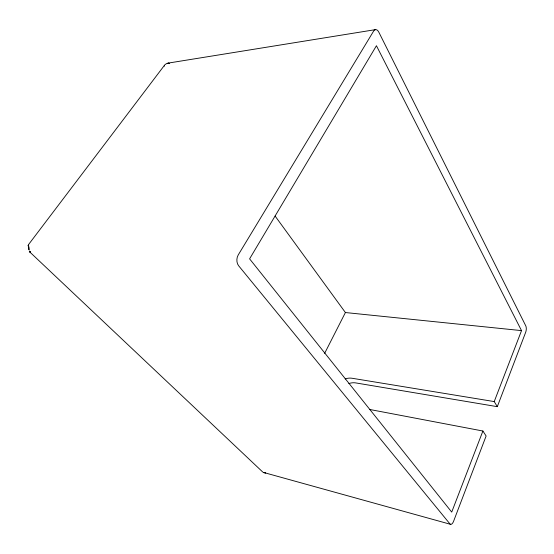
<?xml version="1.0" encoding="UTF-8"?>
<svg xmlns="http://www.w3.org/2000/svg" width="554" height="554" viewBox="0 0 554 554"><rect width="100%" height="100%" fill="white"/><g stroke="black" fill="none" stroke-linecap="round" stroke-linejoin="round"><path stroke-width="0.83" d="M164.379 65.912L164.531 65.206L28.78 244.259M164.289 65.974L164.531 65.206M348.854 383.555A15.083 11.156 -39.7 0 1 355.696 382.904L497.305 406.664L525.691 332.255A4.626 1.932 -84.5 0 0 525.76 325.835L378.811 32.146A6.738 3.601 84 0 0 373.645 31.052L238.227 254.951A7.652 5.291 -87 0 0 238.642 265.775L449.903 523.869A5.346 2.396 -78.4 0 0 453.553 521.362L486.121 435.984L482.901 431.019L369.366 409.413M482.901 431.019L451.718 512.09L249.598 258.85L376.436 45.733L521.522 330.613L494.23 401.574L497.305 406.664M324.637 353.362L345.405 312.539L275.116 216.067M28.732 244.84L27.998 245.858L28.621 245.048M164.988 64.645L166.927 63.371M265.532 472.77L264.937 472.971L265.698 472.784M167.592 63.191L375.266 29.667M345.405 312.539L521.522 330.613M494.23 401.574L352.032 378.25A15.18 11.149 -39.6 0 0 345.156 378.929M264.21 472.86L263.579 472.458L450.444 524.292M262.804 472.091L29.32 251.564L29.791 252.077M28.732 246.641L28.967 249.743L28.732 246.641M168.61 63.128L167.329 63.433L169.642 63.433L168.61 63.128M30.546 252.292L29.604 251.135L30.546 252.292"/></g></svg>
